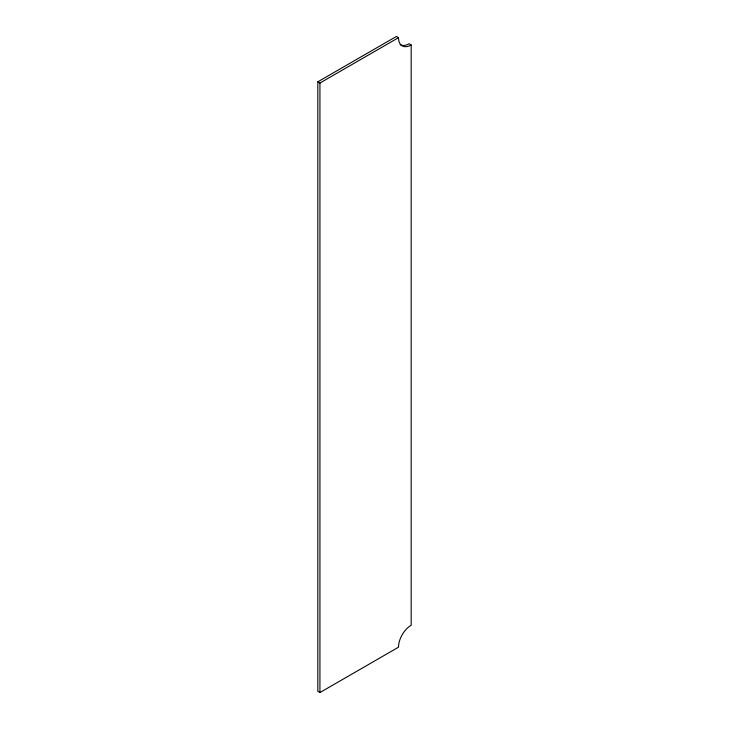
<?xml version="1.0" encoding="UTF-8"?>
<svg xmlns="http://www.w3.org/2000/svg" width="729" height="729" viewBox="0 0 729 729"><rect width="100%" height="100%" fill="white"/><g stroke="black" fill="none" stroke-linecap="round" stroke-linejoin="round"><path stroke-width="1.09" d="M317.826 81.812L396.403 36.45L398.508 37.671A17.915 10.343 -60 0 0 411.174 44.979L411.174 625.245A17.915 10.343 -60 0 0 398.508 647.188L319.931 692.55L317.826 691.329L317.826 81.812L319.931 83.033L398.508 37.671M411.174 44.979L409.069 43.767A17.915 10.343 -60 0 1 400.112 44.651M319.931 83.033L319.931 692.55"/></g></svg>
